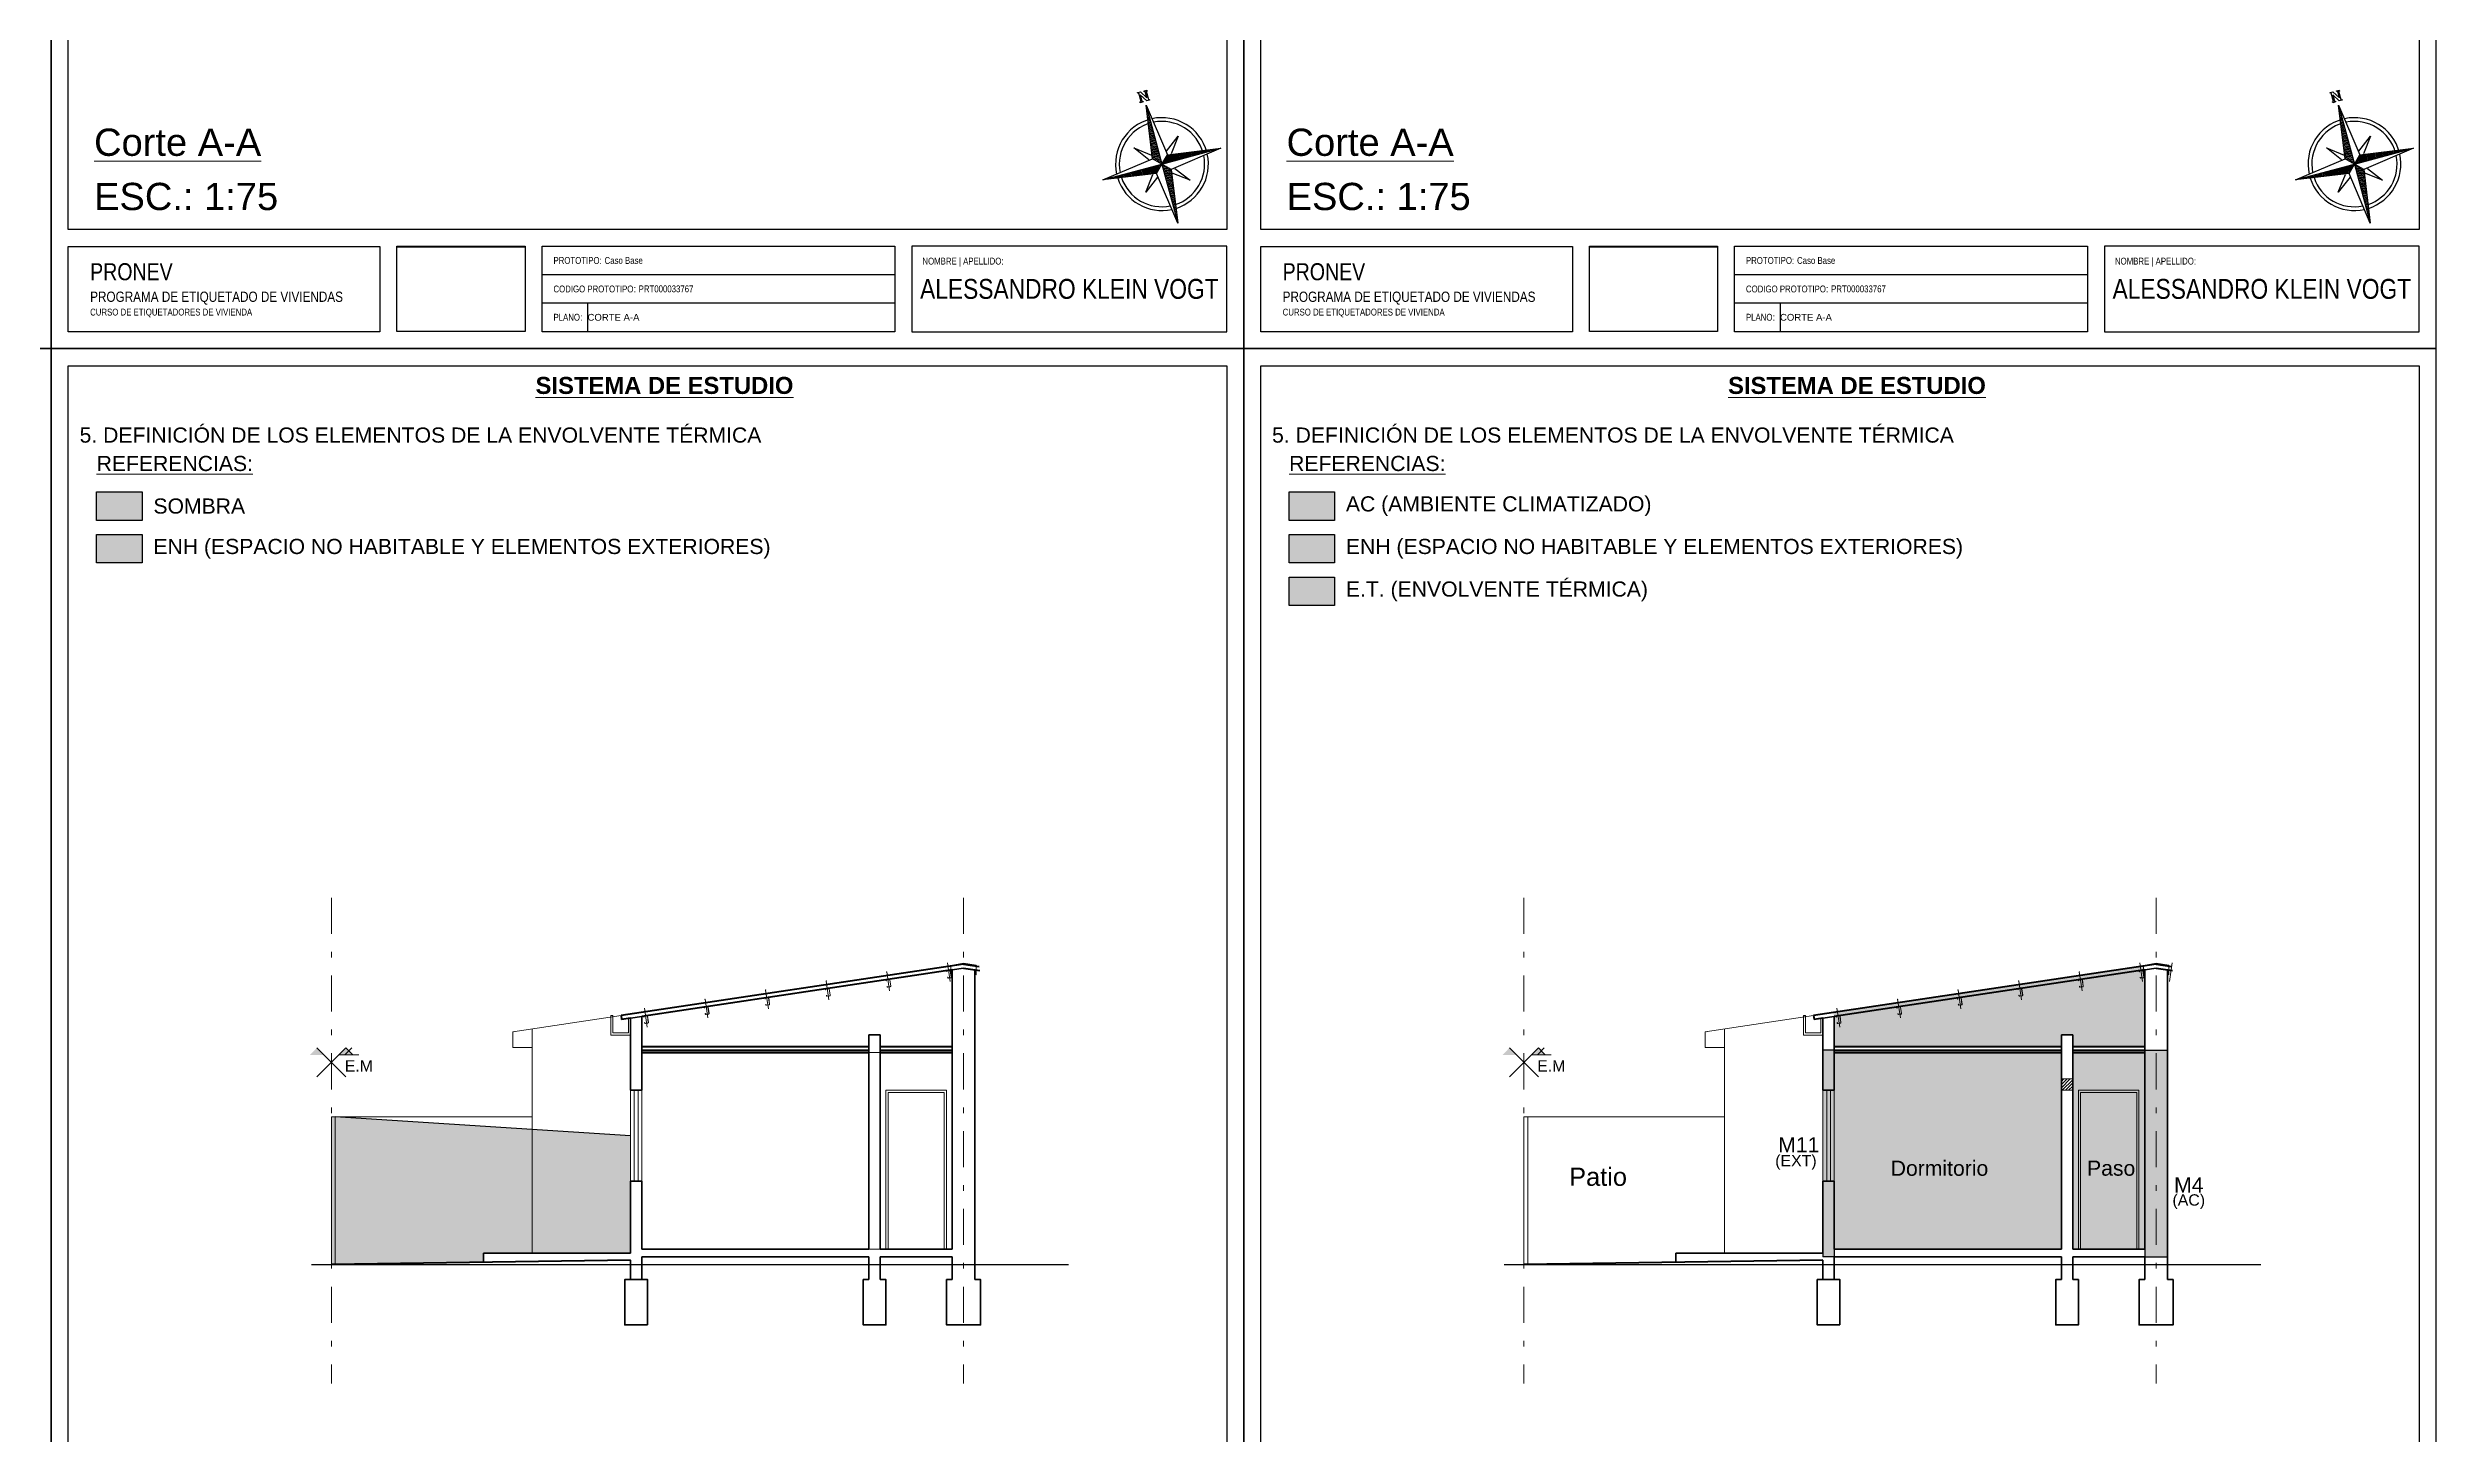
# Model space of a CAD drawing. Header units: millimetres. Extents: x 2761 to 3221, y 1635 to 1962.
# Drawn here: x 3156.72 to 3198.78, y 1783.65 to 1808.07 of the extents above; entities that cross this region are included whole.
import ezdxf
from ezdxf.enums import TextEntityAlignment as Align

# ---------------------------------------------------------------- set-up
doc = ezdxf.new("R2010")
doc.units = ezdxf.units.MM
doc.linetypes.add('DASHDOT', pattern=[25.4, 12.7, -6.35, 0, -6.35])
for name, color, linetype, lineweight in [('Aberturas', 239, 'Continuous', 18), ('Detalles', 3, 'Continuous', 15), ('Ejes', 3, 'DASHDOT', 13), ('Muros', 6, 'Continuous', 50), ('Muros de la envolvente térmica', 5, 'Continuous', 15), ('Sombras', 252, 'Continuous', 15), ('Textos', 3, 'Continuous', 9), ('Vistas', 1, 'Continuous', 20)]:
    doc.layers.add(name, color=color, linetype=linetype, lineweight=lineweight)
doc.layers.add('Ambientes Climatizados', color=7, linetype='Continuous', lineweight=15, true_color=0x9fc5e8)
doc.layers.add('Espacios No Habitables', color=7, linetype='Continuous', lineweight=15, true_color=0xb4a7d6)
doc.layers.add('No View', color=70, linetype='Continuous', plot=False)
doc.styles.get("Standard").update_dxf_attribs({"font": 'arial.ttf'})
doc.linetypes.add('ZIGZAG', pattern='A,0.00254,-5.08,[131,ltypeshp.shx,S=5.08,R=0,X=-5.08,Y=0],-10.16,[131,ltypeshp.shx,S=5.08,R=180,X=5.08,Y=0],-5.08', length=20.32254)
picture_1 = doc.add_image_def('image1.png', size_in_pixel=(356, 237))

# ---------------------------------------------------------------- blocks, each defined once
blk = doc.blocks.new('Rotulo-PRONEV')
at = {"ltscale": 4}
for p, q in [((14.857, 1.299), (8.644, 1.299)), ((14.857, 0.801), (8.644, 0.801))]:
    blk.add_line(p, q, dxfattribs=at)
for points in [[(20.701, 2.099), (0.299, 2.099), (0.299, 29.398), (20.701, 29.398)], [(0.299, 1.797), (5.789, 1.797), (5.789, 0.294), (0.299, 0.294)], [(14.857, 0.296), (8.644, 0.296), (8.644, 1.8), (14.857, 1.8)], [(20.701, 1.8), (15.156, 1.8), (15.156, 0.296), (20.701, 0.296)]]:
    blk.add_lwpolyline(points, close=True, dxfattribs=at)
at = {"layer": 'No View'}
blk.add_line((9.444, 0.801), (9.444, 0.296), dxfattribs=at)
for points in [[(0, 0), (21, 0), (21, 29.7), (0, 29.7)], [(6.088, 1.793), (8.345, 1.793), (8.345, 0.298), (6.088, 0.298)]]:
    blk.add_lwpolyline(points, close=True, dxfattribs=at)
at = {"lineweight": 0, "insert": (0.685, 1.503), "char_height": 0.1803, "width": 5.63699, "attachment_point": 1, "line_spacing_factor": 0.999934}
blk.add_mtext('{\\fArial Narrow|b0|i0|c0|p34;\\H1.66667x;PRONEV\\P\\H0.6x;PROGRAMA DE ETIQUETADO DE VIVIENDAS \\P\\H0.66667x;CURSO DE ETIQUETADORES DE VIVIENDA}', dxfattribs=at)
at = {"lineweight": 0, "line_spacing_factor": 0.999934}
for s, insert, char_height, attachment_point in [('{\\fArial Narrow|b0|i0|c0|p34;PROTOTIPO:}', (8.844, 1.55), 0.1202, 4), ('{\\fArial Narrow|b0|i0|c0|p34;Caso Base}', (9.744, 1.55), 0.1202, 4), ('{\\fArial Narrow|b0|i0|c0|p34;NOMBRE | APELLIDO:}', (15.342, 1.599), 0.1202, 1), ('{\\fArial Narrow|b0|i0|c0|p34;CODIGO PROTOTIPO}:', (8.844, 1.048), 0.1202, 4), ('{\\fArial Narrow|b0|i0|c0|p34;PRT000033767}', (10.344, 1.05), 0.1202, 4), ('{\\fArial Narrow|b0|i0|c0|p34;ALESSANDRO KLEIN VOGT}', (17.929, 1.048), 0.35, 5), ('{\\fArial Narrow|b0|i0|c0|p34;PLANO}:', (8.844, 0.55), 0.1202, 4)]:
    blk.add_mtext(s, dxfattribs=dict(at, insert=insert, char_height=char_height, attachment_point=attachment_point))
image = blk.add_image(picture_1, insert=(6.088, 0.298), size_in_units=(2.257, 1.502))
image.dxf.flags = 7
blk = doc.blocks.new('*X5')
at = {"color": 0, "linetype": 'ByBlock'}
for p, q in [((-217.53, 160.5), (-217.53, 160.5)), ((-217.52, 160.498), (-217.52, 160.5)), ((-217.51, 160.497), (-217.51, 160.5)), ((-217.5, 160.496), (-217.5, 160.5)), ((-217.49, 160.494), (-217.49, 160.5)), ((-217.48, 160.493), (-217.48, 160.5)), ((-217.47, 160.491), (-217.47, 160.5)), ((-217.46, 160.49), (-217.46, 160.5)), ((-217.45, 160.488), (-217.45, 160.5)), ((-217.44, 160.487), (-217.44, 160.5)), ((-217.43, 160.486), (-217.43, 160.5)), ((-217.42, 160.484), (-217.42, 160.5)), ((-217.41, 160.483), (-217.41, 160.5)), ((-217.4, 160.481), (-217.4, 160.5)), ((-217.39, 160.48), (-217.39, 160.5)), ((-217.38, 160.478), (-217.38, 160.5)), ((-217.37, 160.477), (-217.37, 160.5)), ((-217.36, 160.476), (-217.36, 160.5)), ((-217.35, 160.474), (-217.35, 160.5)), ((-217.34, 160.473), (-217.34, 160.5)), ((-217.33, 160.471), (-217.33, 160.5)), ((-217.32, 160.47), (-217.32, 160.5)), ((-217.31, 160.468), (-217.31, 160.5)), ((-217.3, 160.467), (-217.3, 160.5)), ((-217.29, 160.466), (-217.29, 160.5)), ((-217.28, 160.464), (-217.28, 160.5)), ((-217.27, 160.463), (-217.27, 160.5)), ((-217.26, 160.461), (-217.26, 160.5)), ((-217.25, 160.46), (-217.25, 160.5)), ((-217.24, 160.458), (-217.24, 160.5)), ((-217.23, 160.457), (-217.23, 160.5)), ((-217.22, 160.456), (-217.22, 160.5)), ((-217.21, 160.454), (-217.21, 160.5)), ((-217.2, 160.453), (-217.2, 160.5)), ((-217.19, 160.451), (-217.19, 160.5)), ((-217.18, 160.45), (-217.18, 160.5)), ((-217.17, 160.448), (-217.17, 160.5)), ((-217.16, 160.447), (-217.16, 160.5)), ((-217.15, 160.446), (-217.15, 160.5)), ((-217.14, 160.444), (-217.14, 160.5)), ((-217.13, 160.443), (-217.13, 160.5)), ((-217.12, 160.441), (-217.12, 160.5)), ((-217.11, 160.44), (-217.11, 160.5)), ((-217.1, 160.438), (-217.1, 160.5)), ((-217.09, 160.441), (-217.09, 160.5)), ((-217.08, 160.451), (-217.08, 160.5)), ((-217.07, 160.461), (-217.07, 160.5)), ((-217.06, 160.471), (-217.06, 160.5)), ((-217.05, 160.481), (-217.05, 160.5)), ((-217.04, 160.491), (-217.04, 160.5))]:
    blk.add_line(p, q, dxfattribs=at)
blk = doc.blocks.new('Sbpln014')
at = {"color": 0, "linetype": 'ByBlock'}
for p, q in [((-0.156, 0.156), (0, 1.25)), ((0, 1.25), (0.156, 0.156)), ((0, 1.25), (0, 0)), ((-1.25, 0), (-0.156, 0.156)), ((-0.156, -0.156), (-1.25, 0)), ((0, 0), (-1.25, 0)), ((-0.234, 0.156), (-0.469, 0.469)), ((-0.469, 0.469), (-0.156, 0.234)), ((-0.156, 0.156), (0, 0)), ((-0.156, -0.156), (0, 0)), ((0, 0), (0.156, 0.156)), ((0, 0), (0.156, -0.156)), ((0, 0), (0, -1.25)), ((1.25, 0), (0, 0)), ((0.156, 0.234), (0.469, 0.469)), ((0.156, 0.156), (1.25, 0)), ((0.469, 0.469), (0.234, 0.156)), ((-0.469, -0.469), (-0.234, -0.156)), ((-0.156, -0.234), (-0.469, -0.469)), ((0, -1.25), (-0.156, -0.156)), ((0.156, -0.156), (0, -1.25)), ((1.25, 0), (0.156, -0.156)), ((0.469, -0.469), (0.156, -0.234)), ((0.234, -0.156), (0.469, -0.469))]:
    blk.add_line(p, q, dxfattribs=at)
blk.add_lwpolyline([(1.348, 0.064), (1.348, 0.044), (1.328, 0.044), (1.328, 0.103), (1.348, 0.103), (1.348, 0.083), (1.523, 0.083), (1.523, 0.103), (1.543, 0.103), (1.543, 0.044), (1.387, -0.053), (1.523, -0.053), (1.523, -0.034), (1.543, -0.034), (1.543, -0.092), (1.523, -0.092), (1.523, -0.073), (1.348, -0.073), (1.348, -0.092), (1.328, -0.092), (1.328, -0.034), (1.484, 0.064), (1.348, 0.064)], dxfattribs=at)
for radius, start, end in [(0.95, 92.5891, 177.4109), (0.873, 93.5464, 176.4536), (0.95, 0, 87.4109), (0.873, 0, 86.4536), (0.95, 182.5891, 267.4109), (0.873, 183.5464, 266.4536), (0.95, 270, 357.4109), (0.873, 270, 356.4536)]:
    blk.add_arc((0, 0), radius, start, end, dxfattribs=at)
for p, xscale, yscale, zscale, rotation in [((-401.25, -542.578), 2.499999999999996, 2.499999999999996, 2.499999999999996, 270), ((-542.578, 401.25), 2.5, 2.5, 2.5, 180), ((401.25, 542.578), 2.5, 2.5, 2.5, 90)]:
    blk.add_blockref('*X5', p, dxfattribs=dict(at, xscale=xscale, yscale=yscale, zscale=zscale, rotation=rotation))
at = {"color": 0, "linetype": 'ByBlock', "xscale": 2.5, "yscale": 2.5, "zscale": 2.5}
blk.add_blockref('*X5', (542.578, -401.25), dxfattribs=at)
blk = doc.blocks.new('PCF C N10')
at = {"color": 0}
for p, q in [((-0.025, 0.008), (-0.025, 0.092)), ((-0.023, 0.008), (-0.023, 0.092)), ((0.017, 0.1), (-0.017, 0.1)), ((0.017, 0.098), (-0.017, 0.098)), ((0.017, 0.002), (-0.017, 0.002)), ((0.017, 0), (-0.017, 0)), ((0.023, 0.085), (0.023, 0.092)), ((0.023, 0.085), (0.025, 0.085)), ((0.023, 0.008), (0.023, 0.015)), ((0.023, 0.015), (0.025, 0.015)), ((0.025, 0.085), (0.025, 0.092)), ((0.025, 0.008), (0.025, 0.015))]:
    blk.add_line(p, q, dxfattribs=at)
for centre, radius, start, end in [((-0.017, 0.092), 0.008, 90, 180), ((-0.017, 0.008), 0.008, 180, 270), ((-0.017, 0.092), 0.006, 90, 180), ((-0.017, 0.008), 0.006, 180, 270), ((0.017, 0.092), 0.008, 360, 90), ((0.017, 0.092), 0.006, 360, 90), ((0.017, 0.008), 0.008, 270, 360), ((0.017, 0.008), 0.006, 270, 360)]:
    blk.add_arc(centre, radius, start, end, dxfattribs=at)

msp = doc.modelspace()

# ---------------------------------------------------------------- hatches: boundary and pattern name
at = {"layer": 'Ambientes Climatizados'}
h = msp.add_hatch(color=256, dxfattribs=at)
h.dxf.hatch_style = 1
h.paths.add_polyline_path([(3179.382, 1800.245), (3178.582, 1800.245), (3178.582, 1799.745), (3179.382, 1799.745)])
at = {"layer": 'Ambientes Climatizados', "lineweight": 20, "transparency": 33554559}
h = msp.add_hatch(color=256, dxfattribs=at)
h.dxf.hatch_style = 1
h.paths.add_polyline_path([(3192.183, 1790.373), (3188.183, 1790.373), (3188.183, 1789.707), (3188.183, 1788.107), (3188.183, 1786.907), (3192.183, 1786.907)])
h.paths.add_polyline_path([(3193.65, 1790.373), (3192.383, 1790.373), (3192.383, 1786.907), (3193.65, 1786.907)])
at = {"layer": 'Detalles', "lineweight": 20, "true_color": 0xc7c8ca}
h = msp.add_hatch(dxfattribs=at)
h.set_pattern_fill('_USER', color=9, scale=0.039999, angle=45, pattern_type=0)
h.set_pattern_definition([(45, (2952.283583, 550.42326), (-0.0282835641, 0.0282835641), [])])
h.paths.add_polyline_path([(3192.183, 1789.907), (3192.183, 1789.707), (3192.383, 1789.707), (3192.383, 1789.907)])
at = {"layer": 'Espacios No Habitables', "transparency": 33554559}
h = msp.add_hatch(color=256, dxfattribs=at)
h.dxf.hatch_style = 1
h.paths.add_polyline_path([(3158.382, 1799.495), (3157.582, 1799.495), (3157.582, 1798.995), (3158.382, 1798.995)])
h = msp.add_hatch(color=256, dxfattribs=at)
h.dxf.hatch_style = 1
h.paths.add_polyline_path([(3179.382, 1799.495), (3178.582, 1799.495), (3178.582, 1798.995), (3179.382, 1798.995)])
h = msp.add_hatch(color=256, dxfattribs=at)
h.dxf.hatch_style = 1
h.paths.add_polyline_path([(3193.65, 1791.753), (3193.626, 1791.739), (3193.626, 1791.893), (3188.173, 1791.075), (3188.183, 1790.48), (3192.183, 1790.48), (3192.183, 1790.683), (3192.383, 1790.683), (3192.383, 1790.48), (3193.65, 1790.48)])
h = msp.add_hatch(color=256, dxfattribs=at)
h.dxf.hatch_style = 1
h.paths.add_polyline_path([(3161.783, 1789.24), (3161.716, 1789.24), (3161.716, 1786.64), (3161.783, 1786.64)])
at = {"layer": 'Muros de la envolvente térmica'}
h = msp.add_hatch(color=256, dxfattribs=at)
h.dxf.hatch_style = 1
h.paths.add_polyline_path([(3179.382, 1798.745), (3178.582, 1798.745), (3178.582, 1798.245), (3179.382, 1798.245)])
h = msp.add_hatch(color=256, dxfattribs=at)
h.dxf.hatch_style = 1
h.paths.add_polyline_path([(3194.05, 1790.413), (3193.65, 1790.413), (3193.65, 1786.907), (3193.65, 1786.773), (3194.05, 1786.773)])
h.paths.add_polyline_path([(3188.183, 1788.107), (3187.983, 1788.107), (3187.983, 1786.84), (3187.983, 1786.773), (3188.183, 1786.773), (3188.183, 1786.907)])
h.paths.add_polyline_path([(3188.05, 1789.707), (3187.983, 1789.707), (3187.983, 1788.107), (3188.05, 1788.107)])
h.paths.add_polyline_path([(3188.116, 1789.707), (3188.05, 1789.707), (3188.05, 1788.107), (3188.116, 1788.107)])
h.paths.add_polyline_path([(3188.183, 1789.707), (3188.116, 1789.707), (3188.116, 1788.107), (3188.183, 1788.107)])
h.paths.add_polyline_path([(3188.183, 1790.413), (3187.983, 1790.413), (3187.983, 1789.707), (3188.05, 1789.707), (3188.183, 1789.707)])
at = {"layer": 'Sombras'}
h = msp.add_hatch(color=256, dxfattribs=at)
h.dxf.hatch_style = 1
h.paths.add_polyline_path([(3158.382, 1800.245), (3157.582, 1800.245), (3157.582, 1799.745), (3158.382, 1799.745)])
h = msp.add_hatch(color=256, dxfattribs=at)
h.dxf.hatch_style = 1
h.paths.add_polyline_path([(3165.25, 1789.018), (3161.783, 1789.24), (3161.783, 1786.641), (3164.392, 1786.677), (3164.392, 1786.84), (3165.25, 1786.84)])
h.paths.add_polyline_path([(3166.983, 1788.107), (3166.983, 1788.907), (3165.25, 1789.018), (3165.25, 1786.84), (3166.983, 1786.84)])
at = {"layer": 'Textos', "true_color": 0xc7c8ca}
h = msp.add_hatch(color=9, dxfattribs=at)
h.paths.add_polyline_path([(3161.461, 1790.454), (3161.341, 1790.331), (3161.583, 1790.331)])
h.paths.add_polyline_path([(3161.972, 1790.454), (3161.85, 1790.331), (3162.091, 1790.331)])
h = msp.add_hatch(color=9, dxfattribs=at)
h.paths.add_polyline_path([(3182.461, 1790.454), (3182.341, 1790.331), (3182.583, 1790.331)])
h.paths.add_polyline_path([(3182.972, 1790.454), (3182.85, 1790.331), (3183.091, 1790.331)])

# ---------------------------------------------------------------- linework, layer by layer
at = {"layer": 'Aberturas', "color": 9, "true_color": 0xc7c8ca}
for p, q in [((3166.983, 1789.707), (3166.983, 1788.107)), ((3167.05, 1789.707), (3167.05, 1788.107)), ((3167.116, 1789.707), (3167.116, 1788.107)), ((3167.183, 1789.707), (3167.183, 1788.107)), ((3187.983, 1789.707), (3187.983, 1788.107)), ((3188.05, 1789.707), (3188.05, 1788.107)), ((3188.116, 1789.707), (3188.116, 1788.107)), ((3188.183, 1789.707), (3188.183, 1788.107))]:
    msp.add_line(p, q, dxfattribs=at)
for points in [[(3172.548, 1786.907), (3171.481, 1786.907), (3171.481, 1789.707), (3172.548, 1789.707)], [(3172.508, 1786.907), (3171.521, 1786.907), (3171.521, 1789.667), (3172.508, 1789.667)], [(3193.548, 1786.907), (3192.481, 1786.907), (3192.481, 1789.707), (3193.548, 1789.707)], [(3193.508, 1786.907), (3192.521, 1786.907), (3192.521, 1789.667), (3193.508, 1789.667)]]:
    msp.add_lwpolyline(points, close=True, dxfattribs=at)
at = {"layer": 'Detalles', "color": 9, "lineweight": 20, "true_color": 0xc7c8ca}
for p, q in [((3172.613, 1791.622), (3172.564, 1791.951)), ((3193.613, 1791.622), (3193.564, 1791.951)), ((3194.086, 1791.622), (3194.135, 1791.951)), ((3169.412, 1791.141), (3169.363, 1791.471)), ((3170.479, 1791.302), (3170.43, 1791.631)), ((3171.546, 1791.462), (3171.497, 1791.791)), ((3190.412, 1791.141), (3190.363, 1791.471)), ((3191.479, 1791.302), (3191.43, 1791.631)), ((3192.546, 1791.462), (3192.497, 1791.791)), ((3167.279, 1790.821), (3167.229, 1791.151)), ((3168.346, 1790.981), (3168.296, 1791.311)), ((3188.279, 1790.821), (3188.229, 1791.151)), ((3189.346, 1790.981), (3189.296, 1791.311))]:
    msp.add_line(p, q, dxfattribs=at)
at = {"layer": 'Detalles', "color": 9, "lineweight": 50, "true_color": 0xc7c8ca}
for p, q in [((3166.983, 1786.713), (3161.716, 1786.64)), ((3187.983, 1786.713), (3182.716, 1786.64))]:
    msp.add_line(p, q, dxfattribs=at)
at = {"layer": 'Detalles', "color": 9, "lineweight": 20, "true_color": 0xc7c8ca}
for points in [[(3172.85, 1791.927), (3172.85, 1791.946), (3172.626, 1791.907), (3172.626, 1791.739), (3172.65, 1791.753)], [(3172.85, 1791.927), (3172.85, 1791.946), (3173.073, 1791.909), (3173.073, 1791.739), (3173.05, 1791.753)], [(3193.85, 1791.927), (3193.85, 1791.946), (3193.626, 1791.907), (3193.626, 1791.739), (3193.65, 1791.753)], [(3193.85, 1791.927), (3193.85, 1791.946), (3194.073, 1791.909), (3194.073, 1791.739), (3194.05, 1791.753)], [(3166.947, 1790.974), (3166.947, 1790.719), (3166.673, 1790.719), (3166.673, 1791.024), (3166.64, 1791.024), (3166.64, 1790.68), (3166.983, 1790.68)], [(3187.947, 1790.974), (3187.947, 1790.719), (3187.673, 1790.719), (3187.673, 1791.024), (3187.64, 1791.024), (3187.64, 1790.68), (3187.983, 1790.68)]]:
    msp.add_lwpolyline(points, dxfattribs=at)
msp.add_lwpolyline([(3192.383, 1789.707), (3192.183, 1789.707), (3192.183, 1789.907), (3192.383, 1789.907)], close=True, dxfattribs=at)
for p in [(3169.363, 1791.471), (3170.43, 1791.631), (3171.497, 1791.791), (3190.363, 1791.471), (3191.43, 1791.631), (3192.497, 1791.791), (3168.296, 1791.311), (3189.296, 1791.311)]:
    msp.add_point(p, dxfattribs=at)
at = {"layer": 'Ejes', "color": 9, "ltscale": 0.05, "true_color": 0xc7c8ca}
for p, q in [((3161.716, 1793.099), (3161.716, 1784.541)), ((3172.85, 1793.099), (3172.85, 1784.541)), ((3182.716, 1793.099), (3182.716, 1784.541)), ((3193.85, 1793.099), (3193.85, 1784.541))]:
    msp.add_line(p, q, dxfattribs=at)
at = {"layer": 'Muros', "color": 9, "true_color": 0xc7c8ca}
for p, q in [((3172.85, 1791.927), (3166.818, 1791.022)), ((3172.65, 1791.829), (3167.183, 1791.009)), ((3172.85, 1791.927), (3173.125, 1791.885)), ((3172.85, 1791.859), (3173.138, 1791.816)), ((3193.85, 1791.927), (3187.818, 1791.022)), ((3193.65, 1791.829), (3188.183, 1791.009)), ((3193.85, 1791.927), (3194.125, 1791.885)), ((3193.85, 1791.859), (3194.138, 1791.816)), ((3166.818, 1791.022), (3166.828, 1790.956)), ((3166.983, 1790.979), (3166.828, 1790.956)), ((3187.818, 1791.022), (3187.828, 1790.956)), ((3187.983, 1790.979), (3187.828, 1790.956)), ((3167.183, 1790.413), (3171.183, 1790.413)), ((3167.183, 1790.373), (3171.183, 1790.373)), ((3171.383, 1790.413), (3172.65, 1790.413)), ((3171.383, 1790.373), (3172.65, 1790.373)), ((3188.183, 1790.413), (3192.183, 1790.413)), ((3188.183, 1790.373), (3192.183, 1790.373)), ((3192.383, 1790.413), (3193.65, 1790.413)), ((3192.383, 1790.373), (3193.65, 1790.373))]:
    msp.add_line(p, q, dxfattribs=at)
at = {"layer": 'Muros', "color": 9, "lineweight": 35, "true_color": 0xc7c8ca}
for p, q in [((3172.85, 1791.859), (3172.65, 1791.829)), ((3172.65, 1791.829), (3172.65, 1786.907)), ((3172.85, 1791.859), (3173.05, 1791.829)), ((3173.05, 1791.829), (3173.05, 1786.373)), ((3193.85, 1791.859), (3193.65, 1791.829)), ((3193.65, 1791.829), (3193.65, 1786.907)), ((3193.85, 1791.859), (3194.05, 1791.829)), ((3194.05, 1791.829), (3194.05, 1786.373)), ((3171.183, 1790.683), (3171.183, 1786.907)), ((3171.183, 1790.683), (3171.383, 1790.683)), ((3171.383, 1790.683), (3171.383, 1786.907)), ((3192.183, 1790.683), (3192.183, 1786.907)), ((3192.183, 1790.683), (3192.383, 1790.683)), ((3192.383, 1790.683), (3192.383, 1786.907)), ((3167.183, 1789.707), (3166.983, 1789.707)), ((3188.183, 1789.707), (3187.983, 1789.707)), ((3167.183, 1788.107), (3166.983, 1788.107)), ((3188.183, 1788.107), (3187.983, 1788.107)), ((3166.983, 1786.84), (3164.392, 1786.84)), ((3164.392, 1786.84), (3164.392, 1786.681)), ((3171.183, 1786.907), (3167.183, 1786.907)), ((3171.183, 1786.773), (3167.183, 1786.773)), ((3171.183, 1786.773), (3171.183, 1786.373)), ((3172.65, 1786.907), (3171.383, 1786.907)), ((3171.383, 1786.773), (3171.383, 1786.373)), ((3172.65, 1786.773), (3171.383, 1786.773)), ((3172.65, 1786.773), (3172.65, 1786.373)), ((3187.983, 1786.84), (3185.392, 1786.84)), ((3185.392, 1786.84), (3185.392, 1786.681)), ((3192.183, 1786.907), (3188.183, 1786.907)), ((3192.183, 1786.773), (3188.183, 1786.773)), ((3192.183, 1786.773), (3192.183, 1786.373)), ((3193.65, 1786.907), (3192.383, 1786.907)), ((3192.383, 1786.773), (3192.383, 1786.373)), ((3193.65, 1786.773), (3192.383, 1786.773)), ((3193.65, 1786.773), (3193.65, 1786.373))]:
    msp.add_line(p, q, dxfattribs=at)
at = {"layer": 'Muros', "color": 9, "linetype": 'ZIGZAG', "ltscale": 0.003, "true_color": 0xc7c8ca}
for p, q in [((3167.183, 1790.48), (3171.183, 1790.48)), ((3171.383, 1790.48), (3172.65, 1790.48)), ((3188.183, 1790.48), (3192.183, 1790.48)), ((3192.383, 1790.48), (3193.65, 1790.48))]:
    msp.add_line(p, q, dxfattribs=at)
at = {"layer": 'Muros', "color": 9, "lineweight": 35, "true_color": 0xc7c8ca}
for points in [[(3166.983, 1789.707), (3166.983, 1790.979), (3167.183, 1791.009), (3167.183, 1789.707)], [(3187.983, 1789.707), (3187.983, 1790.979), (3188.183, 1791.009), (3188.183, 1789.707)], [(3166.983, 1786.84), (3166.983, 1788.107)], [(3167.183, 1788.107), (3167.183, 1786.907)], [(3187.983, 1786.84), (3187.983, 1788.107)], [(3188.183, 1788.107), (3188.183, 1786.907)], [(3167.183, 1786.773), (3167.183, 1786.373)], [(3188.183, 1786.773), (3188.183, 1786.373)], [(3166.983, 1786.373), (3166.983, 1786.713)], [(3171.383, 1786.373), (3171.483, 1786.373), (3171.483, 1785.574), (3171.083, 1785.574), (3171.083, 1786.373), (3171.183, 1786.373)], [(3172.65, 1786.373), (3172.55, 1786.373), (3172.55, 1785.574), (3173.15, 1785.574), (3173.15, 1786.373), (3173.05, 1786.373)], [(3187.983, 1786.373), (3187.983, 1786.713)], [(3192.383, 1786.373), (3192.483, 1786.373), (3192.483, 1785.574), (3192.083, 1785.574), (3192.083, 1786.373), (3192.183, 1786.373)], [(3193.65, 1786.373), (3193.55, 1786.373), (3193.55, 1785.574), (3194.15, 1785.574), (3194.15, 1786.373), (3194.05, 1786.373)]]:
    msp.add_lwpolyline(points, dxfattribs=at)
for points in [[(3167.283, 1785.574), (3166.883, 1785.574), (3166.883, 1786.373), (3167.283, 1786.373)], [(3188.283, 1785.574), (3187.883, 1785.574), (3187.883, 1786.373), (3188.283, 1786.373)]]:
    msp.add_lwpolyline(points, close=True, dxfattribs=at)
at = {"layer": 'No View', "lineweight": 20}
for p, q in [((3171.383, 1790.373), (3171.183, 1790.373)), ((3171.383, 1786.907), (3171.183, 1786.907))]:
    msp.add_line(p, q, dxfattribs=at)
at = {"layer": 'No View'}
for p, q in [((3188.183, 1790.413), (3187.983, 1790.413)), ((3193.65, 1790.413), (3194.05, 1790.413)), ((3166.983, 1788.907), (3161.783, 1789.24)), ((3187.983, 1786.84), (3187.983, 1786.773)), ((3188.183, 1786.773), (3187.983, 1786.773)), ((3188.183, 1786.907), (3188.183, 1786.773)), ((3193.65, 1786.907), (3193.65, 1786.773)), ((3193.65, 1786.773), (3194.05, 1786.773))]:
    msp.add_line(p, q, dxfattribs=at)
for points in [[(3157.582, 1800.245), (3158.382, 1800.245), (3158.382, 1799.745), (3157.582, 1799.745)], [(3178.582, 1800.245), (3179.382, 1800.245), (3179.382, 1799.745), (3178.582, 1799.745)], [(3157.582, 1799.495), (3158.382, 1799.495), (3158.382, 1798.995), (3157.582, 1798.995)], [(3178.582, 1799.495), (3179.382, 1799.495), (3179.382, 1798.995), (3178.582, 1798.995)], [(3178.582, 1798.745), (3179.382, 1798.745), (3179.382, 1798.245), (3178.582, 1798.245)]]:
    msp.add_lwpolyline(points, close=True, dxfattribs=at)
at = {"layer": 'Textos', "color": 9, "true_color": 0xc7c8ca}
for p, q in [((3161.461, 1790.454), (3161.972, 1789.942)), ((3161.461, 1789.942), (3161.972, 1790.454)), ((3162.091, 1790.331), (3161.85, 1790.331)), ((3162.075, 1790.454), (3161.955, 1790.331)), ((3162.198, 1790.331), (3161.955, 1790.331)), ((3161.972, 1790.454), (3162.091, 1790.331)), ((3182.461, 1790.454), (3182.972, 1789.942)), ((3182.461, 1789.942), (3182.972, 1790.454)), ((3183.091, 1790.331), (3182.85, 1790.331)), ((3183.075, 1790.454), (3182.955, 1790.331)), ((3183.198, 1790.331), (3182.955, 1790.331)), ((3182.972, 1790.454), (3183.091, 1790.331))]:
    msp.add_line(p, q, dxfattribs=at)
at = {"layer": 'Vistas', "color": 9, "lineweight": 20, "true_color": 0xc7c8ca}
for p, q in [((3166.818, 1791.022), (3164.91, 1790.736)), ((3187.818, 1791.022), (3185.91, 1790.736)), ((3165.25, 1790.787), (3165.25, 1786.84)), ((3186.25, 1790.787), (3186.25, 1786.84)), ((3165.25, 1789.24), (3161.716, 1789.24)), ((3161.716, 1789.24), (3161.716, 1786.64)), ((3161.783, 1789.24), (3161.783, 1786.64)), ((3186.25, 1789.24), (3182.716, 1789.24)), ((3182.716, 1789.24), (3182.716, 1786.64)), ((3182.783, 1789.24), (3182.783, 1786.64))]:
    msp.add_line(p, q, dxfattribs=at)
at = {"layer": 'Vistas', "color": 9, "lineweight": 30, "true_color": 0xc7c8ca}
for p, q in [((3161.367, 1786.64), (3174.694, 1786.64)), ((3182.367, 1786.64), (3195.694, 1786.64))]:
    msp.add_line(p, q, dxfattribs=at)
at = {"layer": 'Vistas', "color": 9, "lineweight": 20, "true_color": 0xc7c8ca}
for points in [[(3164.926, 1790.738), (3164.926, 1790.738), (3164.926, 1790.738), (3164.942, 1790.741), (3164.91, 1790.736), (3164.91, 1790.461), (3165.253, 1790.461)], [(3185.926, 1790.738), (3185.926, 1790.738), (3185.926, 1790.738), (3185.942, 1790.741), (3185.91, 1790.736), (3185.91, 1790.461), (3186.253, 1790.461)]]:
    msp.add_lwpolyline(points, dxfattribs=at)

# ---------------------------------------------------------------- block references
for p in [(3135.783, 1802.771), (3156.783, 1802.771), (3135.783, 1773.071), (3156.783, 1773.071), (3177.783, 1773.071)]:
    msp.add_blockref('Rotulo-PRONEV', p)
at = {"color": 7}
msp.add_blockref('Rotulo-PRONEV', (3177.783, 1802.771), dxfattribs=at)
at = {"color": 9, "ltscale": 0.7, "true_color": 0xc7c8ca, "xscale": 0.8605317641614497, "yscale": 0.8605317641614497, "zscale": 0.8605317641614497, "rotation": 105.0000000000084}
for p in [(3176.343, 1806.019), (3197.343, 1806.019)]:
    msp.add_blockref('Sbpln014', p, dxfattribs=at)
at = {"layer": 'Detalles', "color": 9, "lineweight": 20, "true_color": 0xc7c8ca, "xscale": 1.3333, "yscale": 1.3333, "zscale": 1.3333, "rotation": 188.5307656100462}
for p in [(3172.584, 1791.819), (3193.584, 1791.819), (3170.45, 1791.499), (3171.517, 1791.659), (3191.45, 1791.499), (3192.517, 1791.659), (3167.249, 1791.019), (3168.316, 1791.179), (3169.383, 1791.339), (3188.249, 1791.019), (3189.316, 1791.179), (3190.383, 1791.339)]:
    msp.add_blockref('PCF C N10', p, dxfattribs=at)

# ---------------------------------------------------------------- texts
at = {"lineweight": 0, "char_height": 0.1202, "attachment_point": 4, "line_spacing_factor": 0.999934}
for insert in [(3166.227, 1803.32), (3187.227, 1803.32)]:
    msp.add_mtext('{\\C7;CORTE A-A}', dxfattribs=dict(at, insert=insert))
at = {"layer": 'Textos', "color": 7, "lineweight": 20}
for s, height, p in [('M11', 0.2667, (3187.558, 1788.615)), ('(EXT)', 0.2, (3187.507, 1788.369)), ('M4', 0.2667, (3194.425, 1787.907)), ('(AC)', 0.2, (3194.425, 1787.676))]:
    msp.add_text(s, height=height, dxfattribs=at).set_placement(p, align=Align.CENTER)
for s, height, p in [('Dormitorio', 0.2667, (3189.176, 1788.202)), ('Paso', 0.2667, (3192.634, 1788.203)), ('Patio', 0.32, (3183.513, 1788.025))]:
    msp.add_text(s, height=height, dxfattribs=at).set_placement(p)
at = {"layer": 'Textos', "color": 7}
for s, insert, char_height, width, attachment_point in [('{\\LCorte A-A}', (3157.537, 1806.644), 0.48, 9.84104, 1), ('{\\LCorte A-A}', (3178.537, 1806.644), 0.48, 9.84104, 1), ('ESC.: 1:75', (3157.537, 1805.689), 0.48, 9.84104, 1), ('ESC.: 1:75', (3178.537, 1805.689), 0.48, 9.84104, 1), ('{\\fArial|b1|i0|c0|p34;\\LSISTEMA DE ESTUDIO}', (3167.582, 1802.119), 0.3, 13.77599, 5), ('{\\fArial|b1|i0|c0|p34;\\LSISTEMA DE ESTUDIO}', (3188.582, 1802.119), 0.3, 13.77599, 5), ('5. DEFINICIÓN DE LOS ELEMENTOS DE LA ENVOLVENTE TÉRMICA', (3157.282, 1801.245), 0.2667, 13.77599, 4), ('5. DEFINICIÓN DE LOS ELEMENTOS DE LA ENVOLVENTE TÉRMICA', (3178.282, 1801.245), 0.2667, 13.77599, 4), ('{\\LREFERENCIAS:}', (3157.582, 1800.745), 0.2667, 13.77599, 4), ('{\\LREFERENCIAS:}', (3178.582, 1800.745), 0.2667, 13.77599, 4), ('SOMBRA', (3158.582, 1799.995), 0.2667, 13.77599, 4), ('AC (AMBIENTE CLIMATIZADO)', (3179.582, 1799.995), 0.2667, 13.77599, 4), ('ENH (ESPACIO NO HABITABLE Y ELEMENTOS EXTERIORES)', (3158.582, 1799.245), 0.2667, 13.77599, 4), ('ENH (ESPACIO NO HABITABLE Y ELEMENTOS EXTERIORES)', (3179.582, 1799.245), 0.2667, 13.77599, 4), ('E.T. (ENVOLVENTE TÉRMICA)', (3179.582, 1798.495), 0.2667, 13.77599, 4)]:
    msp.add_mtext(s, dxfattribs=dict(at, insert=insert, char_height=char_height, width=width, attachment_point=attachment_point))
at = {"layer": 'Textos', "color": 9, "true_color": 0xc7c8ca, "char_height": 0.2, "width": 2.813, "attachment_point": 3}
for insert in [(3162.448, 1790.238), (3183.448, 1790.238)]:
    msp.add_mtext('{\\fArial|b0|i0|c0|p34;E.M}', dxfattribs=dict(at, insert=insert))

doc.saveas('drawing.dxf')
